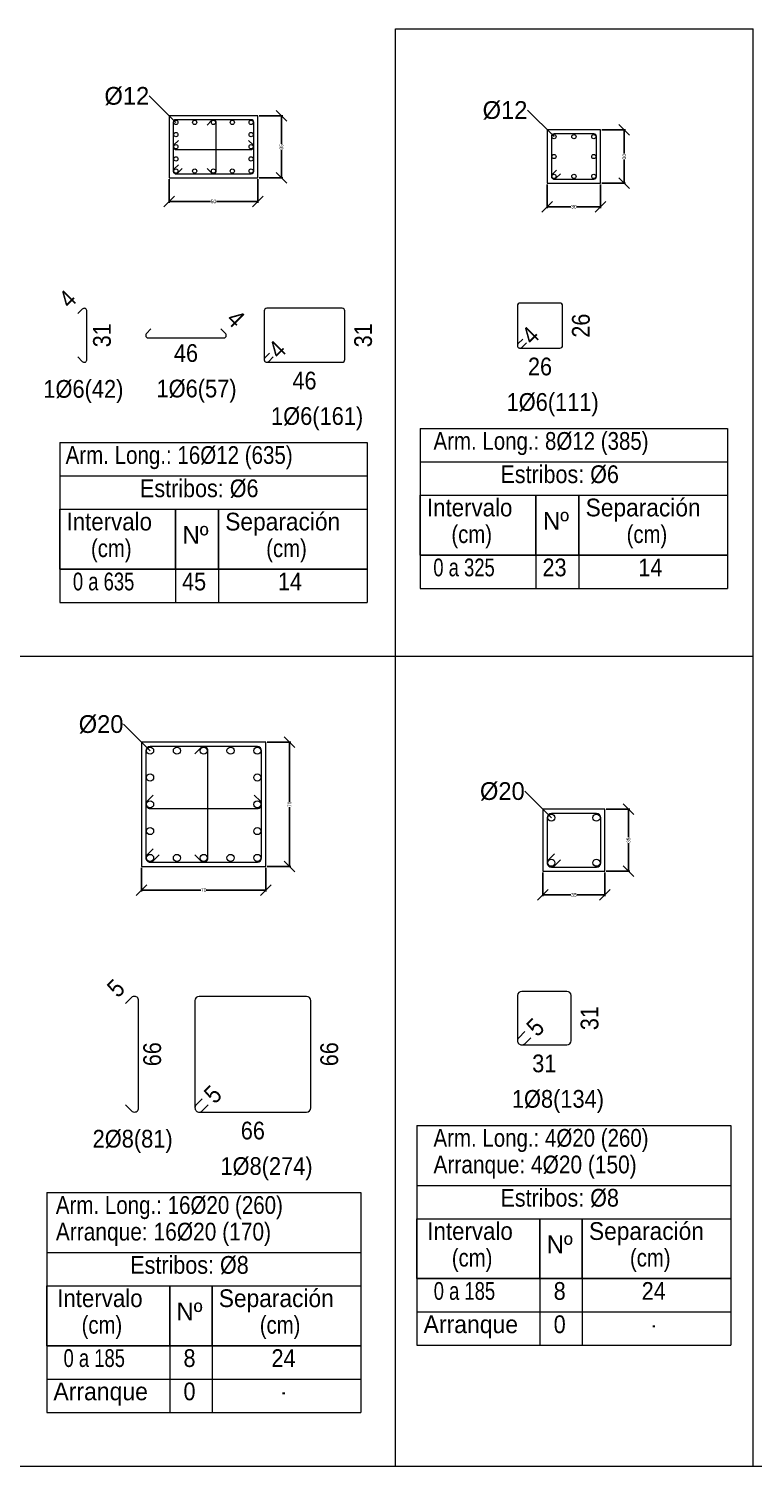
# Model space of a CAD drawing. Header units: millimetres. Extents: x 0 to 59.4, y 0 to 93.5.
# Drawn here: x 26.63 to 34.79, y 63.58 to 79.78 of the extents above; entities that cross this region are included whole.
import ezdxf
from ezdxf.enums import TextEntityAlignment as Align

# ---------------------------------------------------------------- set-up
doc = ezdxf.new("R2010")
doc.units = ezdxf.units.MM
for name, color, linetype, lineweight in [('ARM_LONGITUDINAL_Ø12', 171, 'Continuous', 9), ('ARM_LONGITUDINAL_Ø20', 30, 'Continuous', 9), ('ARM_TRANSVERSAL_DIMENSIONES_DE_LOS_ESTRIBOS', 122, 'Continuous', 9), ('ARM_TRANSVERSAL_REFERENCIA', 106, 'Continuous', 9), ('ARM_TRANSVERSAL_Ø6', 151, 'Continuous', 9), ('ARM_TRANSVERSAL_Ø8', 32, 'Continuous', 9), ('CUADRO_LINEAS', 7, 'Continuous', 9), ('CUADRO_LINEAS_DE_LA_TABLA_DE_DATOS_DE_LAS_COLUMNAS', 1, 'Continuous', 9), ('CUADRO_TEXTOS_DE_LA_TABLA_DE_DATOS_DE_LAS_COLUMNAS', 1, 'Continuous', 9), ('PILCPSECC_ARM_LONG_LINEAS_DE_LAS_ETIQUETAS_DE_LAS_POSICIONES_DE_ARMADO_LONGITUDINAL', 106, 'Continuous', 9), ('PILCPSECC_ARM_LONG_REFERENCIA', 106, 'Continuous', 9), ('SECC_COTAS', 122, 'Continuous', 9), ('SECC_HORMIGON', 1, 'Continuous', 9)]:
    doc.layers.add(name, color=color, linetype=linetype, lineweight=lineweight)
doc.styles.add('CYPETXT_0.06_romans', font='arial.ttf', dxfattribs={"height": 0.04})
doc.styles.add('CYPETXT_romans', font='arial.ttf', dxfattribs={"height": 0.2})
doc.dimstyles.new('cype_oblique', dxfattribs={"dimtxt": 0.18, "dimasz": 0.18, "dimexe": 0.015, "dimexo": 0.015, "dimgap": 0, "dimtad": 0, "dimdec": 4, "dimzin": 0, "dimdsep": 46, "dimtxsty": 'CYPETXT_0.06_romans', "dimblk": 'OBLIQUE', "dimtsz": 0.06, "dimcen": 0.09, "dimadec": 0, "dimazin": 0, "dimtfac": 1, "dimtdec": 4, "dimtofl": 0, "dimtmove": 2, "dimatfit": 3, "dimfxl": 1, "dimtolj": 1, "dimtzin": 0, "dimarcsym": 0})

# ---------------------------------------------------------------- blocks, each defined once
blk = doc.blocks.new('*D18')
at = {"layer": 'Defpoints', "color": 0, "transparency": 16777216}
for p in [(28.21, 78.098), (29.21, 78.098), (29.21, 77.832)]:
    blk.add_point(p, dxfattribs=at)
at = {"layer": 'SECC_COTAS', "color": 0, "lineweight": -2, "transparency": 16777216}
for p, q in [((28.21, 78.083), (28.21, 77.817)), ((29.21, 78.083), (29.21, 77.817)), ((28.15, 77.772), (28.27, 77.892)), ((28.21, 77.832), (28.677, 77.832)), ((29.21, 77.832), (28.743, 77.832)), ((29.15, 77.772), (29.27, 77.892))]:
    blk.add_line(p, q, dxfattribs=at)
at = {"layer": 'SECC_COTAS', "color": 0, "transparency": 16777216, "insert": (28.71, 77.832), "char_height": 0.04, "attachment_point": 5, "style": 'CYPETXT_0.06_romans'}
blk.add_mtext('\\A1;50', dxfattribs=at)
blk = doc.blocks.new('_OBLIQUE')
at = {"color": 0, "linetype": 'ByBlock', "lineweight": -2}
blk.add_line((-0.5, -0.5), (0.5, 0.5), dxfattribs=at)
blk = doc.blocks.new('*D19')
at = {"layer": 'Defpoints', "color": 0, "transparency": 16777216}
for p in [(29.21, 78.798), (29.476, 78.798), (29.21, 78.098)]:
    blk.add_point(p, dxfattribs=at)
at = {"layer": 'SECC_COTAS', "color": 0, "lineweight": -2, "transparency": 16777216}
for p, q in [((29.225, 78.798), (29.491, 78.798)), ((29.536, 78.738), (29.416, 78.858)), ((29.476, 78.798), (29.476, 78.481)), ((29.476, 78.098), (29.476, 78.415)), ((29.225, 78.098), (29.491, 78.098)), ((29.536, 78.038), (29.416, 78.158))]:
    blk.add_line(p, q, dxfattribs=at)
at = {"layer": 'SECC_COTAS', "color": 0, "transparency": 16777216, "insert": (29.476, 78.448), "char_height": 0.04, "attachment_point": 5, "rotation": 90, "style": 'CYPETXT_0.06_romans'}
blk.add_mtext('\\A1;35', dxfattribs=at)
blk = doc.blocks.new('*D20')
at = {"layer": 'Defpoints', "color": 0, "transparency": 16777216}
for p in [(32.47, 78.038), (33.07, 78.038), (33.07, 77.772)]:
    blk.add_point(p, dxfattribs=at)
at = {"layer": 'SECC_COTAS', "color": 0, "lineweight": -2, "transparency": 16777216}
for p, q in [((32.47, 78.023), (32.47, 77.757)), ((33.07, 78.023), (33.07, 77.757)), ((32.41, 77.712), (32.53, 77.832)), ((32.47, 77.772), (32.737, 77.772)), ((33.07, 77.772), (32.803, 77.772)), ((33.01, 77.712), (33.13, 77.832))]:
    blk.add_line(p, q, dxfattribs=at)
at = {"layer": 'SECC_COTAS', "color": 0, "transparency": 16777216, "insert": (32.77, 77.772), "char_height": 0.04, "attachment_point": 5, "style": 'CYPETXT_0.06_romans'}
blk.add_mtext('\\A1;30', dxfattribs=at)
blk = doc.blocks.new('*D21')
at = {"layer": 'Defpoints', "color": 0, "transparency": 16777216}
for p in [(33.07, 78.638), (33.336, 78.638), (33.07, 78.038)]:
    blk.add_point(p, dxfattribs=at)
at = {"layer": 'SECC_COTAS', "color": 0, "lineweight": -2, "transparency": 16777216}
for p, q in [((33.085, 78.638), (33.351, 78.638)), ((33.396, 78.578), (33.276, 78.698)), ((33.336, 78.638), (33.336, 78.371)), ((33.336, 78.038), (33.336, 78.305)), ((33.396, 77.978), (33.276, 78.098)), ((33.085, 78.038), (33.351, 78.038))]:
    blk.add_line(p, q, dxfattribs=at)
at = {"layer": 'SECC_COTAS', "color": 0, "transparency": 16777216, "insert": (33.336, 78.338), "char_height": 0.04, "attachment_point": 5, "rotation": 90, "style": 'CYPETXT_0.06_romans'}
blk.add_mtext('\\A1;30', dxfattribs=at)
blk = doc.blocks.new('*D42')
at = {"layer": 'Defpoints', "color": 0, "transparency": 16777216}
for p in [(27.9, 70.338), (29.3, 70.338), (29.3, 70.072)]:
    blk.add_point(p, dxfattribs=at)
at = {"layer": 'SECC_COTAS', "color": 0, "lineweight": -2, "transparency": 16777216}
for p, q in [((27.9, 70.323), (27.9, 70.057)), ((29.3, 70.323), (29.3, 70.057)), ((27.84, 70.012), (27.96, 70.132)), ((27.9, 70.072), (28.567, 70.072)), ((29.3, 70.072), (28.633, 70.072)), ((29.24, 70.012), (29.36, 70.132))]:
    blk.add_line(p, q, dxfattribs=at)
at = {"layer": 'SECC_COTAS', "color": 0, "transparency": 16777216, "insert": (28.6, 70.072), "char_height": 0.04, "attachment_point": 5, "style": 'CYPETXT_0.06_romans'}
blk.add_mtext('\\A1;70', dxfattribs=at)
blk = doc.blocks.new('*D43')
at = {"layer": 'Defpoints', "color": 0, "transparency": 16777216}
for p in [(29.3, 71.738), (29.566, 71.738), (29.3, 70.338)]:
    blk.add_point(p, dxfattribs=at)
at = {"layer": 'SECC_COTAS', "color": 0, "lineweight": -2, "transparency": 16777216}
for p, q in [((29.626, 71.678), (29.506, 71.798)), ((29.315, 71.738), (29.581, 71.738)), ((29.566, 71.738), (29.566, 71.071)), ((29.566, 70.338), (29.566, 71.006)), ((29.315, 70.338), (29.581, 70.338)), ((29.626, 70.278), (29.506, 70.398))]:
    blk.add_line(p, q, dxfattribs=at)
at = {"layer": 'SECC_COTAS', "color": 0, "transparency": 16777216, "insert": (29.566, 71.038), "char_height": 0.04, "attachment_point": 5, "rotation": 90, "style": 'CYPETXT_0.06_romans'}
blk.add_mtext('\\A1;70', dxfattribs=at)
blk = doc.blocks.new('*D44')
at = {"layer": 'Defpoints', "color": 0, "transparency": 16777216}
for p in [(32.42, 70.283), (33.12, 70.283), (33.12, 70.017)]:
    blk.add_point(p, dxfattribs=at)
at = {"layer": 'SECC_COTAS', "color": 0, "lineweight": -2, "transparency": 16777216}
for p, q in [((32.42, 70.268), (32.42, 70.002)), ((33.12, 70.268), (33.12, 70.002)), ((32.36, 69.957), (32.48, 70.077)), ((32.42, 70.017), (32.737, 70.017)), ((33.12, 70.017), (32.803, 70.017)), ((33.06, 69.957), (33.18, 70.077))]:
    blk.add_line(p, q, dxfattribs=at)
at = {"layer": 'SECC_COTAS', "color": 0, "transparency": 16777216, "insert": (32.77, 70.017), "char_height": 0.04, "attachment_point": 5, "style": 'CYPETXT_0.06_romans'}
blk.add_mtext('\\A1;35', dxfattribs=at)
blk = doc.blocks.new('*D45')
at = {"layer": 'Defpoints', "color": 0, "transparency": 16777216}
for p in [(33.12, 70.983), (33.386, 70.983), (33.12, 70.283)]:
    blk.add_point(p, dxfattribs=at)
at = {"layer": 'SECC_COTAS', "color": 0, "lineweight": -2, "transparency": 16777216}
for p, q in [((33.135, 70.983), (33.401, 70.983)), ((33.446, 70.923), (33.326, 71.043)), ((33.386, 70.983), (33.386, 70.666)), ((33.386, 70.283), (33.386, 70.6)), ((33.446, 70.223), (33.326, 70.343)), ((33.135, 70.283), (33.401, 70.283))]:
    blk.add_line(p, q, dxfattribs=at)
at = {"layer": 'SECC_COTAS', "color": 0, "transparency": 16777216, "insert": (33.386, 70.633), "char_height": 0.04, "attachment_point": 5, "rotation": 90, "style": 'CYPETXT_0.06_romans'}
blk.add_mtext('\\A1;35', dxfattribs=at)

msp = doc.modelspace()

# ---------------------------------------------------------------- linework, layer by layer
at = {"layer": 'ARM_LONGITUDINAL_Ø12'}
for centre in [(28.286, 78.72234), (28.498, 78.72234), (28.71, 78.72234), (28.922, 78.72234), (29.134, 78.72234), (28.286, 78.58534), (29.134, 78.58534), (32.546, 78.56234), (32.77, 78.56234), (32.994, 78.56234), (28.286, 78.44834), (29.134, 78.44834), (28.286, 78.31134), (29.134, 78.31134), (32.546, 78.33834), (32.994, 78.33834), (28.286, 78.17434), (28.498, 78.17434), (28.71, 78.17434), (28.922, 78.17434), (29.134, 78.17434), (32.546, 78.11434), (32.77, 78.11434), (32.994, 78.11434)]:
    msp.add_circle(centre, 0.024, dxfattribs=at)
at = {"layer": 'ARM_LONGITUDINAL_Ø20'}
for centre in [(27.996, 71.64234), (28.298, 71.64234), (28.6, 71.64234), (28.902, 71.64234), (29.204, 71.64234), (27.996, 71.34034), (29.204, 71.34034), (27.996, 71.03834), (29.204, 71.03834), (32.516, 70.88734), (33.024, 70.88734), (27.996, 70.73634), (29.204, 70.73634), (27.996, 70.43434), (28.298, 70.43434), (28.6, 70.43434), (28.902, 70.43434), (29.204, 70.43434), (32.516, 70.37934), (33.024, 70.37934)]:
    msp.add_circle(centre, 0.04, dxfattribs=at)
at = {"layer": 'ARM_TRANSVERSAL_Ø6'}
for points in [[(28.3157, 78.24646), (28.26479, 78.19555), (28.26106, 78.19101), (28.25828, 78.18582), (28.25658, 78.18019), (28.256, 78.17434), (28.25658, 78.16849), (28.25828, 78.16286), (28.26106, 78.15767), (28.26479, 78.15312), (28.26933, 78.14939), (28.27452, 78.14662), (28.28015, 78.14491), (28.286, 78.14434), (29.134, 78.14434), (29.14548, 78.14662), (29.15521, 78.15312), (29.16172, 78.16286), (29.164, 78.17434), (29.164, 78.72234), (29.16172, 78.73382), (29.15521, 78.74355), (29.14548, 78.75005), (29.134, 78.75234), (28.286, 78.75234), (28.27452, 78.75005), (28.26479, 78.74355), (28.25828, 78.73382), (28.256, 78.72234), (28.256, 78.17434), (28.25658, 78.16849), (28.25828, 78.16286), (28.26106, 78.15767), (28.26479, 78.15312), (28.26933, 78.14939), (28.27452, 78.14662), (28.28015, 78.14491), (28.286, 78.14434), (28.29185, 78.14491), (28.29748, 78.14662), (28.30267, 78.14939), (28.30721, 78.15312), (28.35812, 78.20404)], [(28.63788, 78.20404), (28.68879, 78.15312), (28.695, 78.14836), (28.70224, 78.14536), (28.71, 78.14434), (28.71668, 78.14509), (28.72302, 78.14731), (28.7287, 78.15088), (28.73345, 78.15563), (28.73703, 78.16132), (28.73925, 78.16766), (28.74, 78.17434), (28.74, 78.72234), (28.73925, 78.72901), (28.73703, 78.73535), (28.73345, 78.74104), (28.7287, 78.74579), (28.72302, 78.74937), (28.71668, 78.75159), (28.71, 78.75234), (28.70224, 78.75132), (28.695, 78.74832), (28.68879, 78.74355), (28.63788, 78.69264)], [(32.5757, 78.18646), (32.52479, 78.13555), (32.52106, 78.13101), (32.51828, 78.12582), (32.51658, 78.12019), (32.516, 78.11434), (32.51658, 78.10849), (32.51828, 78.10286), (32.52106, 78.09767), (32.52479, 78.09312), (32.52933, 78.08939), (32.53452, 78.08662), (32.54015, 78.08491), (32.546, 78.08434), (32.994, 78.08434), (33.00548, 78.08662), (33.01521, 78.09312), (33.02172, 78.10286), (33.024, 78.11434), (33.024, 78.56234), (33.02172, 78.57382), (33.01521, 78.58355), (33.00548, 78.59005), (32.994, 78.59234), (32.546, 78.59234), (32.53452, 78.59005), (32.52479, 78.58355), (32.51828, 78.57382), (32.516, 78.56234), (32.516, 78.11434), (32.51658, 78.10849), (32.51828, 78.10286), (32.52106, 78.09767), (32.52479, 78.09312), (32.52933, 78.08939), (32.53452, 78.08662), (32.54015, 78.08491), (32.546, 78.08434), (32.55185, 78.08491), (32.55748, 78.08662), (32.56267, 78.08939), (32.56721, 78.09312), (32.61812, 78.14404)], [(28.3157, 78.52046), (28.26479, 78.46955), (28.26002, 78.46334), (28.25702, 78.4561), (28.256, 78.44834), (28.25675, 78.44166), (28.25897, 78.43532), (28.26255, 78.42963), (28.2673, 78.42488), (28.27298, 78.42131), (28.27932, 78.41909), (28.286, 78.41834), (29.134, 78.41834), (29.14068, 78.41909), (29.14702, 78.42131), (29.1527, 78.42488), (29.15745, 78.42963), (29.16103, 78.43532), (29.16325, 78.44166), (29.164, 78.44834), (29.16298, 78.4561), (29.15998, 78.46334), (29.15521, 78.46955), (29.1043, 78.52046)], [(27.18123, 76.07939), (27.23214, 76.02848), (27.23836, 76.02371), (27.24559, 76.02072), (27.25336, 76.01969), (27.26003, 76.02045), (27.26637, 76.02267), (27.27206, 76.02624), (27.27681, 76.03099), (27.28039, 76.03668), (27.2826, 76.04302), (27.28336, 76.04969), (27.28336, 76.59769), (27.2826, 76.60437), (27.28039, 76.61071), (27.27681, 76.6164), (27.27206, 76.62115), (27.26637, 76.62472), (27.26003, 76.62694), (27.25336, 76.62769), (27.24559, 76.62667), (27.23836, 76.62368), (27.23214, 76.61891), (27.18123, 76.568)], [(29.3407, 76.12182), (29.28979, 76.07091), (29.28606, 76.06636), (29.28328, 76.06118), (29.28158, 76.05555), (29.281, 76.04969), (29.28158, 76.04384), (29.28328, 76.03821), (29.28606, 76.03303), (29.28979, 76.02848), (29.29433, 76.02475), (29.29952, 76.02198), (29.30515, 76.02027), (29.311, 76.01969), (30.159, 76.01969), (30.17048, 76.02198), (30.18021, 76.02848), (30.18672, 76.03821), (30.189, 76.04969), (30.189, 76.59769), (30.18672, 76.60918), (30.18021, 76.61891), (30.17048, 76.62541), (30.159, 76.62769), (29.311, 76.62769), (29.29952, 76.62541), (29.28979, 76.61891), (29.28328, 76.60918), (29.281, 76.59769), (29.281, 76.04969), (29.28158, 76.04384), (29.28328, 76.03821), (29.28606, 76.03303), (29.28979, 76.02848), (29.29433, 76.02475), (29.29952, 76.02198), (29.30515, 76.02027), (29.311, 76.01969), (29.31685, 76.02027), (29.32248, 76.02198), (29.32767, 76.02475), (29.33221, 76.02848), (29.38312, 76.07939)], [(32.1937, 76.28046), (32.14279, 76.22955), (32.13906, 76.22501), (32.13628, 76.21982), (32.13458, 76.21419), (32.134, 76.20834), (32.13458, 76.20249), (32.13628, 76.19686), (32.13906, 76.19167), (32.14279, 76.18712), (32.14733, 76.18339), (32.15252, 76.18062), (32.15815, 76.17891), (32.164, 76.17834), (32.612, 76.17834), (32.62348, 76.18062), (32.63321, 76.18712), (32.63972, 76.19686), (32.642, 76.20834), (32.642, 76.65634), (32.63972, 76.66782), (32.63321, 76.67755), (32.62348, 76.68405), (32.612, 76.68634), (32.164, 76.68634), (32.15252, 76.68405), (32.14279, 76.67755), (32.13628, 76.66782), (32.134, 76.65634), (32.134, 76.20834), (32.13458, 76.20249), (32.13628, 76.19686), (32.13906, 76.19167), (32.14279, 76.18712), (32.14733, 76.18339), (32.15252, 76.18062), (32.15815, 76.17891), (32.164, 76.17834), (32.16985, 76.17891), (32.17548, 76.18062), (32.18067, 76.18339), (32.18521, 76.18712), (32.23612, 76.23804)], [(28.00596, 76.39582), (27.95504, 76.34491), (27.95028, 76.33869), (27.94728, 76.33146), (27.94626, 76.32369), (27.94701, 76.31702), (27.94923, 76.31068), (27.9528, 76.30499), (27.95755, 76.30024), (27.96324, 76.29667), (27.96958, 76.29445), (27.97626, 76.29369), (28.82426, 76.29369), (28.83093, 76.29445), (28.83727, 76.29667), (28.84296, 76.30024), (28.84771, 76.30499), (28.85129, 76.31068), (28.85351, 76.31702), (28.85426, 76.32369), (28.85324, 76.33146), (28.85024, 76.33869), (28.84547, 76.34491), (28.79456, 76.39582)]]:
    msp.add_lwpolyline(points, dxfattribs=at)
at = {"layer": 'ARM_TRANSVERSAL_Ø8'}
for points in [[(28.02994, 70.53616), (27.96206, 70.46828), (27.95609, 70.46101), (27.95165, 70.45271), (27.94892, 70.4437), (27.948, 70.43434), (27.94892, 70.42497), (27.95165, 70.41597), (27.95609, 70.40767), (27.96206, 70.4004), (27.96933, 70.39443), (27.97763, 70.38999), (27.98664, 70.38726), (27.996, 70.38634), (29.204, 70.38634), (29.22237, 70.38999), (29.23794, 70.4004), (29.24835, 70.41597), (29.252, 70.43434), (29.252, 71.64234), (29.24835, 71.66071), (29.23794, 71.67628), (29.22237, 71.68668), (29.204, 71.69034), (27.996, 71.69034), (27.97763, 71.68668), (27.96206, 71.67628), (27.95165, 71.66071), (27.948, 71.64234), (27.948, 70.43434), (27.94892, 70.42497), (27.95165, 70.41597), (27.95609, 70.40767), (27.96206, 70.4004), (27.96933, 70.39443), (27.97763, 70.38999), (27.98664, 70.38726), (27.996, 70.38634), (28.00536, 70.38726), (28.01437, 70.38999), (28.02267, 70.39443), (28.02994, 70.4004), (28.09782, 70.46828)], [(28.49818, 70.46828), (28.56606, 70.4004), (28.576, 70.39277), (28.58758, 70.38797), (28.6, 70.38634), (28.61068, 70.38754), (28.62083, 70.39109), (28.62993, 70.39681), (28.63753, 70.40441), (28.64325, 70.41351), (28.6468, 70.42366), (28.648, 70.43434), (28.648, 71.64234), (28.6468, 71.65302), (28.64325, 71.66316), (28.63753, 71.67227), (28.62993, 71.67987), (28.62083, 71.68558), (28.61068, 71.68913), (28.6, 71.69034), (28.58758, 71.6887), (28.576, 71.68391), (28.56606, 71.67628), (28.49818, 71.6084)], [(28.02994, 71.14016), (27.96206, 71.07228), (27.95443, 71.06234), (27.94964, 71.05076), (27.948, 71.03834), (27.9492, 71.02766), (27.95275, 71.01751), (27.95847, 71.00841), (27.96607, 71.00081), (27.97517, 70.99509), (27.98532, 70.99154), (27.996, 70.99034), (29.204, 70.99034), (29.21468, 70.99154), (29.22483, 70.99509), (29.23393, 71.00081), (29.24153, 71.00841), (29.24725, 71.01751), (29.2508, 71.02766), (29.252, 71.03834), (29.25036, 71.05076), (29.24557, 71.06234), (29.23794, 71.07228), (29.17006, 71.14016)], [(32.54994, 70.48116), (32.48206, 70.41328), (32.47609, 70.40601), (32.47165, 70.39771), (32.46892, 70.3887), (32.468, 70.37934), (32.46892, 70.36997), (32.47165, 70.36097), (32.47609, 70.35267), (32.48206, 70.3454), (32.48933, 70.33943), (32.49763, 70.33499), (32.50664, 70.33226), (32.516, 70.33134), (33.024, 70.33134), (33.04237, 70.33499), (33.05794, 70.3454), (33.06835, 70.36097), (33.072, 70.37934), (33.072, 70.88734), (33.06835, 70.90571), (33.05794, 70.92128), (33.04237, 70.93168), (33.024, 70.93534), (32.516, 70.93534), (32.49763, 70.93168), (32.48206, 70.92128), (32.47165, 70.90571), (32.468, 70.88734), (32.468, 70.37934), (32.46892, 70.36997), (32.47165, 70.36097), (32.47609, 70.35267), (32.48206, 70.3454), (32.48933, 70.33943), (32.49763, 70.33499), (32.50664, 70.33226), (32.516, 70.33134), (32.52536, 70.33226), (32.53437, 70.33499), (32.54267, 70.33943), (32.54994, 70.3454), (32.61782, 70.41328)], [(27.71718, 67.65151), (27.78506, 67.58363), (27.795, 67.576), (27.80658, 67.57121), (27.819, 67.56957), (27.82968, 67.57078), (27.83983, 67.57433), (27.84893, 67.58005), (27.85653, 67.58765), (27.86225, 67.59675), (27.8658, 67.60689), (27.867, 67.61757), (27.867, 68.82557), (27.8658, 68.83625), (27.86225, 68.8464), (27.85653, 68.8555), (27.84893, 68.8631), (27.83983, 68.86882), (27.82968, 68.87237), (27.819, 68.87357), (27.80658, 68.87194), (27.795, 68.86714), (27.78506, 68.85951), (27.71718, 68.79163)], [(28.58324, 67.7194), (28.51535, 67.65151), (28.50938, 67.64424), (28.50495, 67.63594), (28.50222, 67.62694), (28.50129, 67.61757), (28.50222, 67.60821), (28.50495, 67.5992), (28.50938, 67.59091), (28.51535, 67.58363), (28.52263, 67.57766), (28.53093, 67.57323), (28.53993, 67.5705), (28.54929, 67.56957), (29.75729, 67.56957), (29.77566, 67.57323), (29.79124, 67.58363), (29.80164, 67.5992), (29.80529, 67.61757), (29.80529, 68.82557), (29.80164, 68.84394), (29.79124, 68.85951), (29.77566, 68.86992), (29.75729, 68.87357), (28.54929, 68.87357), (28.53093, 68.86992), (28.51535, 68.85951), (28.50495, 68.84394), (28.50129, 68.82557), (28.50129, 67.61757), (28.50222, 67.60821), (28.50495, 67.5992), (28.50938, 67.59091), (28.51535, 67.58363), (28.52263, 67.57766), (28.53093, 67.57323), (28.53993, 67.5705), (28.54929, 67.56957), (28.55866, 67.5705), (28.56766, 67.57323), (28.57596, 67.57766), (28.58324, 67.58363), (28.65112, 67.65151)], [(32.21594, 68.47616), (32.14806, 68.40828), (32.14209, 68.40101), (32.13765, 68.39271), (32.13492, 68.3837), (32.134, 68.37434), (32.13492, 68.36497), (32.13765, 68.35597), (32.14209, 68.34767), (32.14806, 68.3404), (32.15533, 68.33443), (32.16363, 68.32999), (32.17264, 68.32726), (32.182, 68.32634), (32.69, 68.32634), (32.70837, 68.32999), (32.72394, 68.3404), (32.73435, 68.35597), (32.738, 68.37434), (32.738, 68.88234), (32.73435, 68.90071), (32.72394, 68.91628), (32.70837, 68.92668), (32.69, 68.93034), (32.182, 68.93034), (32.16363, 68.92668), (32.14806, 68.91628), (32.13765, 68.90071), (32.134, 68.88234), (32.134, 68.37434), (32.13492, 68.36497), (32.13765, 68.35597), (32.14209, 68.34767), (32.14806, 68.3404), (32.15533, 68.33443), (32.16363, 68.32999), (32.17264, 68.32726), (32.182, 68.32634), (32.19136, 68.32726), (32.20037, 68.32999), (32.20867, 68.33443), (32.21594, 68.3404), (32.28382, 68.40828)]]:
    msp.add_lwpolyline(points, dxfattribs=at)
at = {"layer": 'CUADRO_LINEAS'}
for p, q in [((30.76, 72.70834), (30.76, 79.77834)), ((30.76, 79.77834), (34.79, 79.77834)), ((34.79, 72.70834), (34.79, 79.77834)), ((26.45, 72.70834), (30.76, 72.70834)), ((30.76, 63.57834), (30.76, 72.70834)), ((30.76, 72.70834), (34.79, 72.70834)), ((34.79, 63.57834), (34.79, 72.70834))]:
    msp.add_line(p, q, dxfattribs=at)
msp.add_lwpolyline([(3, 63.57834), (7.69, 63.57834), (12.38, 63.57834), (17.07, 63.57834), (21.76, 63.57834), (26.45, 63.57834), (30.76, 63.57834), (34.79, 63.57834), (38.82, 63.57834), (42.85, 63.57834), (47.62, 63.57834), (51.65, 63.57834), (55.68, 63.57834)], dxfattribs=at)
at = {"layer": 'CUADRO_LINEAS_DE_LA_TABLA_DE_DATOS_DE_LAS_COLUMNAS'}
for p, q in [((31.03907, 75.27234), (34.50093, 75.27234)), ((31.03907, 75.27234), (31.03907, 73.47165)), ((34.50093, 75.27234), (34.50093, 73.47165)), ((26.97907, 75.11369), (30.44093, 75.11369)), ((26.97907, 75.11369), (26.97907, 73.313)), ((30.44093, 75.11369), (30.44093, 73.313)), ((31.03907, 74.89718), (34.50093, 74.89718)), ((26.97907, 74.73854), (30.44093, 74.73854)), ((31.03907, 74.52202), (34.50093, 74.52202)), ((31.03916, 74.52194), (34.50084, 74.52194)), ((31.03916, 74.52194), (31.03916, 73.47173)), ((32.34099, 74.52194), (32.34099, 73.47173)), ((32.82715, 74.52194), (32.82715, 73.47173)), ((34.50084, 74.52194), (34.50084, 73.47173)), ((26.97907, 74.36338), (30.44093, 74.36338)), ((26.97916, 74.36329), (30.44084, 74.36329)), ((26.97916, 74.36329), (26.97916, 73.31309)), ((28.28099, 74.36329), (28.28099, 73.31309)), ((28.76715, 74.36329), (28.76715, 73.31309)), ((30.44084, 74.36329), (30.44084, 73.31309)), ((31.03916, 73.84689), (34.50084, 73.84689)), ((26.97916, 73.68825), (30.44084, 73.68825)), ((31.03907, 73.47165), (34.50093, 73.47165)), ((31.03916, 73.47173), (34.50084, 73.47173)), ((26.97907, 73.313), (30.44093, 73.313)), ((26.97916, 73.31309), (30.44084, 73.31309)), ((31.00157, 67.41834), (34.53843, 67.41834)), ((31.00157, 67.41834), (31.00157, 64.9426)), ((34.53843, 67.41834), (34.53843, 64.9426)), ((26.83157, 66.66157), (30.36843, 66.66157)), ((26.83157, 66.66157), (26.83157, 64.18584)), ((30.36843, 66.66157), (30.36843, 64.18584)), ((31.00157, 66.74329), (34.53843, 66.74329)), ((31.00157, 66.36813), (34.53843, 66.36813)), ((31.00165, 66.36805), (34.53835, 66.36805)), ((31.00165, 66.36805), (31.00165, 64.94268)), ((32.38748, 66.36805), (32.38748, 64.94268)), ((32.86466, 66.36805), (32.86466, 64.94268)), ((34.53835, 66.36805), (34.53835, 64.94268)), ((26.83157, 65.98653), (30.36843, 65.98653)), ((26.83157, 65.61137), (30.36843, 65.61137)), ((26.83165, 65.61128), (30.36835, 65.61128)), ((26.83165, 65.61128), (26.83165, 64.18592)), ((28.21748, 65.61128), (28.21748, 64.18592)), ((28.69466, 65.61128), (28.69466, 64.18592)), ((30.36835, 65.61128), (30.36835, 64.18592)), ((31.00165, 65.693), (34.53835, 65.693)), ((31.00165, 65.31784), (34.53835, 65.31784)), ((26.83165, 64.93624), (30.36835, 64.93624)), ((31.00157, 64.9426), (34.53843, 64.9426)), ((31.00165, 64.94268), (34.53835, 64.94268)), ((26.83165, 64.56108), (30.36835, 64.56108)), ((26.83157, 64.18584), (30.36843, 64.18584)), ((26.83165, 64.18592), (30.36835, 64.18592))]:
    msp.add_line(p, q, dxfattribs=at)
at = {"layer": 'CUADRO_LINEAS_DE_LA_TABLA_DE_DATOS_DE_LAS_COLUMNAS', "color": 7, "true_color": 0xf2f1f0}
for points in [[(31.03916, 74.52194), (32.34099, 74.52194), (32.34099, 73.84689), (31.03916, 73.84689)], [(32.34099, 74.52194), (32.82715, 74.52194), (32.82715, 73.84689), (32.34099, 73.84689)], [(32.82715, 74.52194), (34.50084, 74.52194), (34.50084, 73.84689), (32.82715, 73.84689)], [(26.97916, 74.36329), (28.28099, 74.36329), (28.28099, 73.68825), (26.97916, 73.68825)], [(28.28099, 74.36329), (28.76715, 74.36329), (28.76715, 73.68825), (28.28099, 73.68825)], [(28.76715, 74.36329), (30.44084, 74.36329), (30.44084, 73.68825), (28.76715, 73.68825)], [(31.00165, 66.36805), (32.38748, 66.36805), (32.38748, 65.693), (31.00165, 65.693)], [(32.38748, 66.36805), (32.86466, 66.36805), (32.86466, 65.693), (32.38748, 65.693)], [(32.86466, 66.36805), (34.53835, 66.36805), (34.53835, 65.693), (32.86466, 65.693)], [(26.83165, 65.61128), (28.21748, 65.61128), (28.21748, 64.93624), (26.83165, 64.93624)], [(28.21748, 65.61128), (28.69466, 65.61128), (28.69466, 64.93624), (28.21748, 64.93624)], [(28.69466, 65.61128), (30.36835, 65.61128), (30.36835, 64.93624), (28.69466, 64.93624)]]:
    msp.add_lwpolyline(points, close=True, dxfattribs=at)
at = {"layer": 'PILCPSECC_ARM_LONG_LINEAS_DE_LAS_ETIQUETAS_DE_LAS_POSICIONES_DE_ARMADO_LONGITUDINAL'}
for points in [[(28.286, 78.72234), (27.986, 79.02234)], [(32.546, 78.56234), (32.246, 78.86234)], [(27.996, 71.64234), (27.696, 71.94234)], [(32.516, 70.88734), (32.216, 71.18734)]]:
    msp.add_lwpolyline(points, dxfattribs=at)
at = {"layer": 'SECC_HORMIGON'}
for points in [[(28.21, 78.09834), (29.21, 78.09834), (29.21, 78.79834), (28.21, 78.79834), (28.21, 78.09834)], [(32.47, 78.03834), (33.07, 78.03834), (33.07, 78.63834), (32.47, 78.63834), (32.47, 78.03834)], [(27.9, 70.33834), (29.3, 70.33834), (29.3, 71.73834), (27.9, 71.73834), (27.9, 70.33834)], [(32.42, 70.28334), (33.12, 70.28334), (33.12, 70.98334), (32.42, 70.98334), (32.42, 70.28334)]]:
    msp.add_lwpolyline(points, close=True, dxfattribs=at)

# ---------------------------------------------------------------- texts
at = {"layer": 'ARM_TRANSVERSAL_DIMENSIONES_DE_LOS_ESTRIBOS', "style": 'CYPETXT_romans', "width": 0.872274}
for s, rotation, p in [('4', 45, (27.13598, 76.66416)), ('4', 315, (28.89073, 76.44107)), ('5', 45, (27.68041, 68.89628))]:
    msp.add_text(s, height=0.2, rotation=rotation, dxfattribs=at).set_placement(p, align=Align.CENTER)
for s, p in [('26', (32.748, 76.43234)), ('31', (27.35336, 76.32369)), ('31', (30.295, 76.32369)), ('31', (32.846, 68.62834)), ('66', (27.919, 68.22157)), ('66', (29.91329, 68.22157))]:
    msp.add_text(s, height=0.2, rotation=90, dxfattribs=at).set_placement(p, align=Align.TOP_CENTER)
for s, p in [('4', (32.27855, 76.32289)), ('4', (29.42555, 76.16425)), ('5', (32.33474, 68.52707)), ('5', (28.70203, 67.77031))]:
    msp.add_text(s, height=0.2, rotation=45, dxfattribs=at).set_placement(p, align=Align.MIDDLE_CENTER)
for s, p in [('46', (28.40026, 76.22369)), ('26', (32.388, 76.07234)), ('46', (29.735, 75.91369)), ('31', (32.436, 68.21834)), ('66', (29.15329, 67.46157))]:
    msp.add_text(s, height=0.2, dxfattribs=at).set_placement(p, align=Align.TOP_CENTER)
at = {"layer": 'ARM_TRANSVERSAL_REFERENCIA', "style": 'CYPETXT_romans'}
for s, width, p in [('1%%c6(42)', 0.880523, (27.24426, 75.71969)), ('1%%c6(57)', 0.880523, (28.5189, 75.72369)), ('1%%c6(111)', 0.879425, (32.53054, 75.57234)), ('1%%c6(161)', 0.879425, (29.87754, 75.41369)), ('1%%c8(134)', 0.879425, (32.59, 67.71834)), ('2%%c8(81)', 0.880523, (27.79929, 67.26957)), ('1%%c8(274)', 0.879425, (29.30729, 66.96157))]:
    msp.add_text(s, height=0.2, dxfattribs=dict(at, width=width)).set_placement(p, align=Align.MIDDLE_CENTER)
at = {"layer": 'CUADRO_TEXTOS_DE_LA_TABLA_DE_DATOS_DE_LAS_COLUMNAS', "style": 'CYPETXT_romans'}
for s, width, p in [('Arm. Long.: 8%%c12 (385)', 0.825462, (31.18809, 75.03316)), ('Arm. Long.: 16%%c12 (635)', 0.827687, (27.0441, 74.87452)), ('Estribos: %%c6', 0.868241, (31.9423, 74.65801)), ('Estribos: %%c6', 0.868241, (27.8823, 74.49936)), ('Intervalo', 0.898545, (31.11434, 74.28276)), ('Separación', 0.916298, (32.90233, 74.28276)), ('Intervalo', 0.898545, (27.05434, 74.12412)), ('Separación', 0.916298, (28.84233, 74.12412)), ('Nº', 0.966527, (32.42067, 74.13282)), ('(cm)', 0.818699, (27.33019, 73.82423)), ('Nº', 0.966527, (28.36067, 73.97417)), ('(cm)', 0.818699, (29.30411, 73.82423)), ('(cm)', 0.818699, (31.39019, 73.98287)), ('(cm)', 0.818699, (33.36411, 73.98287)), ('0 a 325', 0.742213, (31.18631, 73.60772)), ('23', 0.871952, (32.41618, 73.60772)), ('14', 0.871952, (33.4961, 73.60772)), ('0 a 635', 0.742213, (27.12631, 73.44907)), ('45', 0.871952, (28.35618, 73.44907)), ('14', 0.871952, (29.4361, 73.44907)), ('Arm. Long.: 4%%c20 (260)', 0.825462, (31.18809, 67.17916)), ('Arranque: 4%%c20 (150)', 0.842134, (31.18809, 66.87927)), ('Arm. Long.: 16%%c20 (260)', 0.827687, (26.9341, 66.4224)), ('Estribos: %%c8', 0.868241, (31.9423, 66.50412)), ('Arranque: 16%%c20 (170)', 0.843699, (26.9341, 66.12251)), ('Intervalo', 0.898545, (31.11883, 66.12887)), ('Separación', 0.916298, (32.93984, 66.12887)), ('Nº', 0.966527, (32.46266, 65.97893)), ('Estribos: %%c8', 0.868241, (27.7723, 65.74735)), ('(cm)', 0.818699, (31.39467, 65.82898)), ('(cm)', 0.818699, (33.40161, 65.82898)), ('0 a 185', 0.742213, (31.1908, 65.45383)), ('8', 0.871952, (32.54208, 65.45383)), ('24', 0.871952, (33.53361, 65.45383)), ('Intervalo', 0.898545, (26.94883, 65.37211)), ('Separación', 0.916298, (28.76984, 65.37211)), ('Nº', 0.966527, (28.29266, 65.22216)), ('(cm)', 0.818699, (27.22467, 65.07222)), ('(cm)', 0.818699, (29.23161, 65.07222)), ('Arranque', 0.926195, (31.07684, 65.07867)), ('0', 0.871952, (32.54208, 65.07867)), ('-', 0.397444, (33.65206, 65.07867)), ('0 a 185', 0.742213, (27.0208, 64.69706)), ('8', 0.871952, (28.37208, 64.69706)), ('24', 0.871952, (29.36361, 64.69706)), ('Arranque', 0.926195, (26.90684, 64.3219)), ('0', 0.871952, (28.37208, 64.3219)), ('-', 0.397444, (29.48206, 64.3219))]:
    msp.add_text(s, height=0.2, dxfattribs=dict(at, width=width)).set_placement(p)
at = {"layer": 'PILCPSECC_ARM_LONG_REFERENCIA', "style": 'CYPETXT_romans', "width": 0.955414}
for s, p in [('%%c12', (27.986, 79.02234)), ('%%c12', (32.246, 78.86234)), ('%%c20', (27.696, 71.94234)), ('%%c20', (32.216, 71.18734))]:
    msp.add_text(s, height=0.2, dxfattribs=at).set_placement(p, align=Align.MIDDLE_RIGHT)

# ---------------------------------------------------------------- dimensions: what is measured, and where the dimension line sits
at = {"layer": 'SECC_COTAS'}
for p1, p2, text, picture, middle in [((29.21, 78.09834), (29.21, 78.79834), '35', '*D19', (29.476, 78.44834)), ((33.07, 78.03834), (33.07, 78.63834), '30', '*D21', (33.336, 78.33834)), ((28.21, 78.09834), (29.21, 78.09834), '50', '*D18', (28.71, 77.83234)), ((32.47, 78.03834), (33.07, 78.03834), '30', '*D20', (32.77, 77.77234)), ((29.3, 70.33834), (29.3, 71.73834), '70', '*D43', (29.566, 71.03834)), ((33.12, 70.28334), (33.12, 70.98334), '35', '*D45', (33.386, 70.63334)), ((27.9, 70.33834), (29.3, 70.33834), '70', '*D42', (28.6, 70.07234)), ((32.42, 70.28334), (33.12, 70.28334), '35', '*D44', (32.77, 70.01734))]:
    dim = msp.add_aligned_dim(p1=p1, p2=p2, distance=-0.266, text=text, dimstyle='cype_oblique', dxfattribs=at)
    dim.commit()
    dim.dimension.update_dxf_attribs({"geometry": picture, "text_midpoint": middle})

doc.saveas('drawing.dxf')
